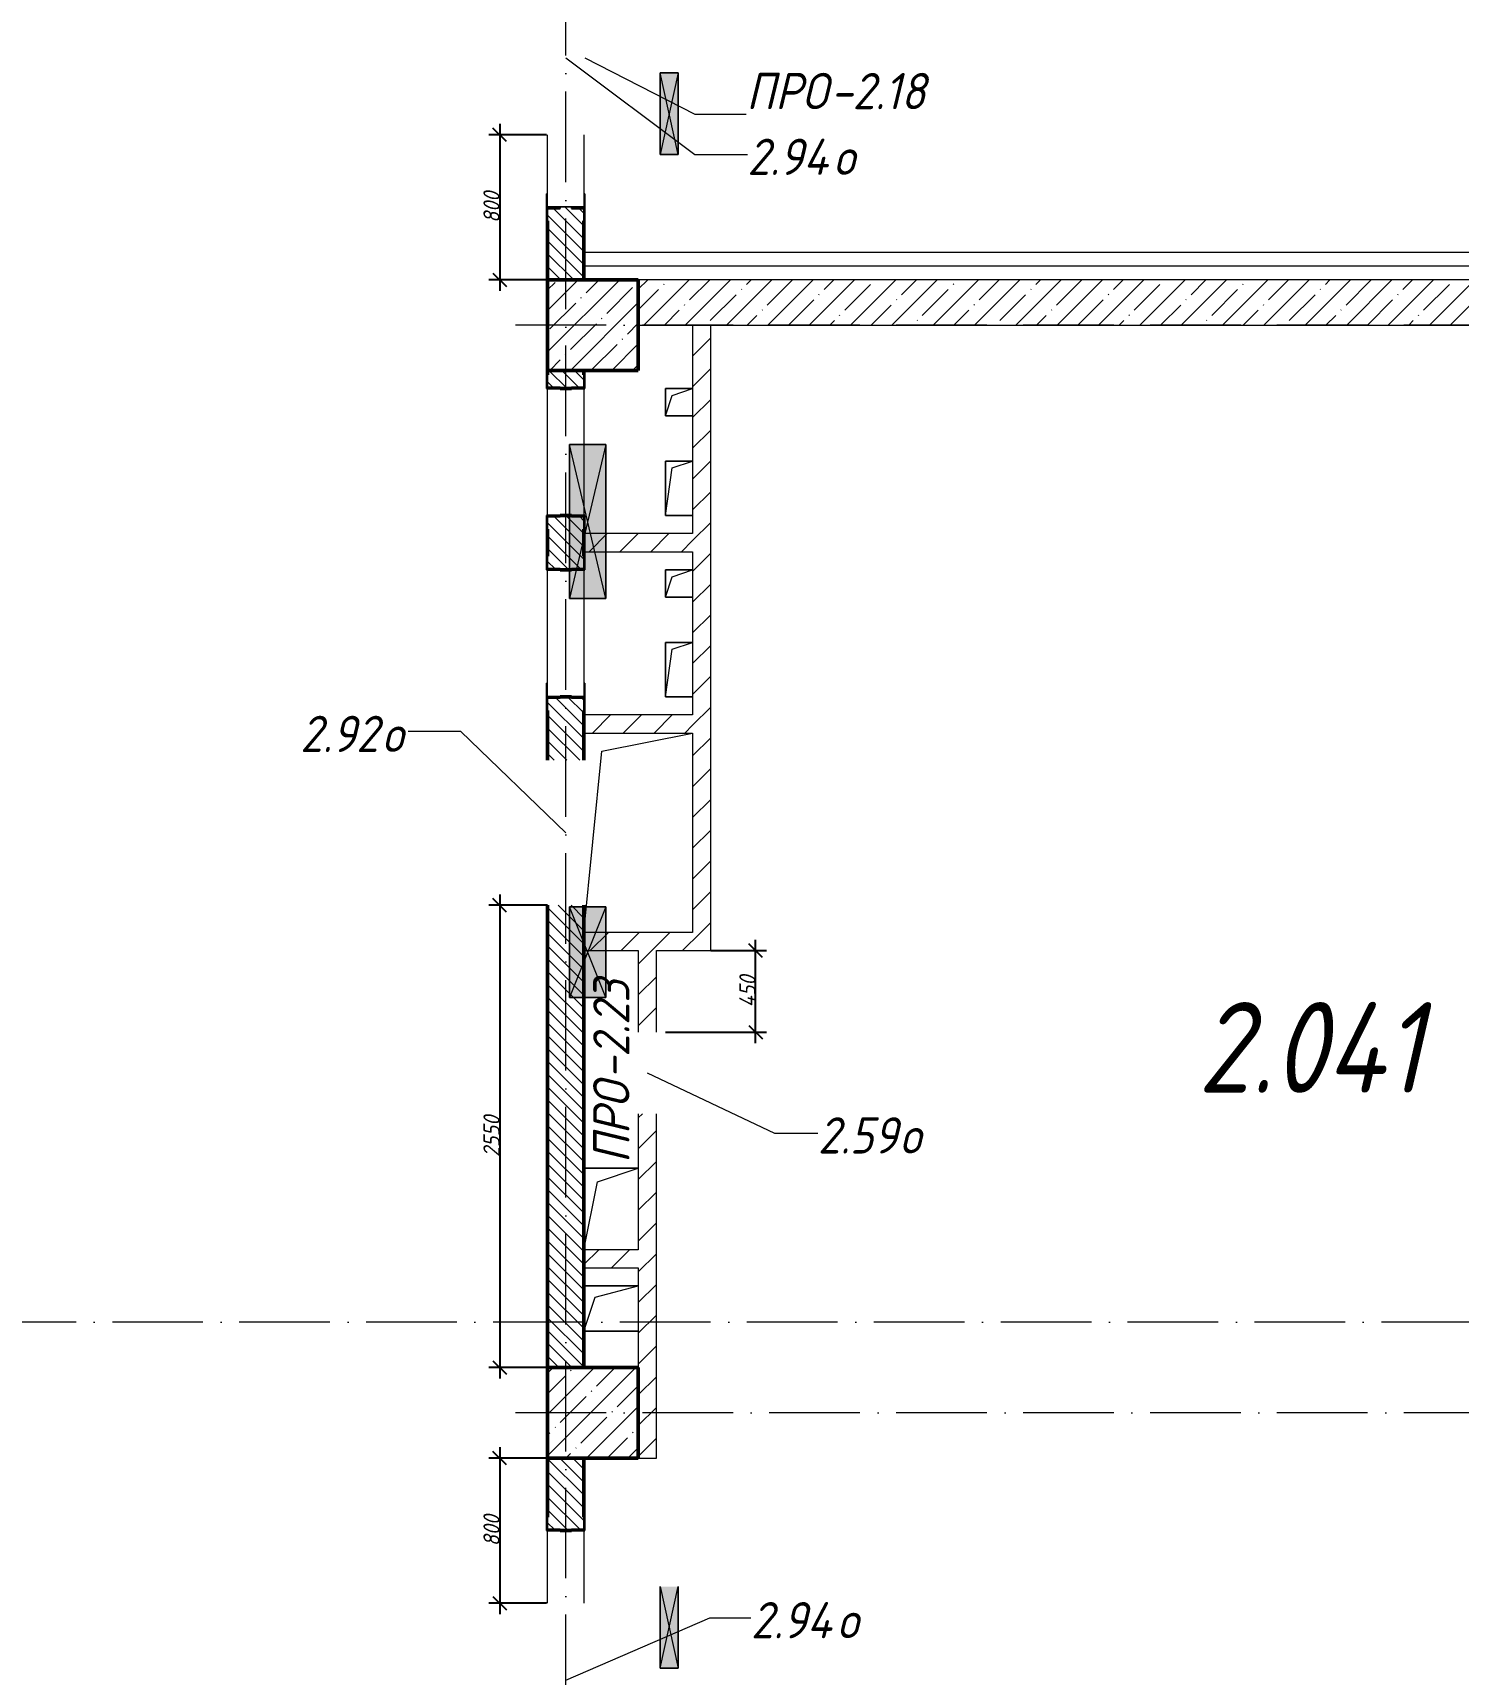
# Model space of a CAD drawing. Header units: millimetres. Extents: x -401725 to 250493, y 305116 to 802890.
# Drawn here: x 74751 to 82614, y 310432 to 319486 of the extents above; entities that cross this region are included whole.
import ezdxf

# ---------------------------------------------------------------- set-up
doc = ezdxf.new("R2010")
doc.units = ezdxf.units.MM
doc.linetypes.add('50_200_ШТРИХ_1Т_ш5_п1_п1_', pattern=[700, 500, -100, 0, -100])
for name, color, linetype, lineweight in [('A-____-____-DIMS', 7, 'Continuous', 9), ('A-DETL-____-OTLN-4', 7, 'Continuous', 18), ('A-DETL-GENF-OTLN', 7, 'Continuous', 9), ('A-FLOR-____-OTLN', 7, 'Continuous', 9), ('A-GENM-____-IDEN', 7, 'Continuous', 9), ('A-GENM-____-MCUT', 7, 'Continuous', 25), ('A-GENM-____-OTLN', 7, 'Continuous', 9), ('A-GENM-____-OTLN-1', 7, 'Continuous', 25), ('A-GLAZ-____-IDEN', 7, 'Continuous', 9), ('A-GLAZ-____-OTLN', 7, 'Continuous', 9), ('A-WALL-____-MCUT-1', 7, 'Continuous', 9), ('A-WALL-____-MCUT-2', 7, 'Continuous', 50), ('A-WALL-____-PATT-1', 7, 'Continuous', 9), ('A-WALL-FNSH-MCUT-1', 7, 'Continuous', 9), ('I-WALL-____-OTLN', 7, 'Continuous', 9), ('S-COLS-____-MCUT', 7, 'Continuous', 50), ('S-COLS-____-OTLN', 7, 'Continuous', 9), ('S-GRID-____-OTLN-1', 7, '50_200_ШТРИХ_1Т_ш5_п1_п1_', 9), ('Марки помещений', 7, 'Continuous', 9)]:
    doc.layers.add(name, color=color, linetype=linetype, lineweight=lineweight)
doc.styles.add('ISOCPEUR_I_3', font='isocpeui.ttf', dxfattribs={"width": 0.85, "height": 2.2})
doc.styles.add('ISOCPEUR_I_7', font='isocpeui.ttf', dxfattribs={"width": 0.9, "height": 90})
doc.styles.add('ISOCPEUR_I_9', font='isocpeui.ttf', dxfattribs={"width": 0.9, "height": 250})
doc.dimstyles.new('ISO-1_8_0_9К_СРЕДНИЙ_Кладочные_2', dxfattribs={"dimscale": 304.8, "dimtxt": 89.638306, "dimasz": 0.246063, "dimexe": 0.19685, "dimexo": 0, "dimgap": 0, "dimtad": 1, "dimdec": 3, "dimrnd": 0.001, "dimdsep": 46, "dimtxsty": 'ISOCPEUR_I_7', "dimblk1": 'OBLIQUE', "dimblk2": 'OBLIQUE', "dimsah": 1, "dimcen": 0.09, "dimdle": 0.19685, "dimazin": 0, "dimtfac": 1, "dimtdec": 4, "dimtix": 1, "dimtmove": 1, "dimatfit": 3, "dimfxl": 1, "dimtvp": 1, "dimtolj": 1, "dimtzin": 0, "dimarcsym": 2})
pattern_1 = [(135, (-15659.08, 310542.9), (-35.35534, -35.35534), [])]
pattern_2 = [(45, (-15659.08, 310542.9), (-84.85281, 84.85281), [])]

# ---------------------------------------------------------------- blocks, each defined once
blk = doc.blocks.new('BSC_Колонна _Прямоугольная - 500х500-V23-АР1_План отверстий 2 этажа в осях 1-64_А-ГГ')
at = {"layer": 'S-COLS-____-OTLN'}
h = blk.add_hatch(dxfattribs=at)
h.set_pattern_fill('FP_52', color=256, style=0, pattern_type=2)
h.set_pattern_definition([(45, (-93500, -7331.04), (-114.04925, 114.04925), []), (45, (-93385.95, -7331.04), (-114.04925, 114.04925), [201.613, -40.323, 3.353, -36.97])])
h.paths.add_polyline_path([(-250, -250), (250, -250), (250, 250), (-250, 250)], flags=0)
at = {"layer": 'S-COLS-____-MCUT'}
for p, q in [((250, 250), (-250, 250)), ((-250, 250), (-250, -250)), ((250, -250), (250, 250)), ((-250, -250), (250, -250))]:
    blk.add_line(p, q, dxfattribs=at)
blk = doc.blocks.new('BSC_Колонна _Прямоугольная - 500х500-V78-АР1_План отверстий 2 этажа в осях 1-64_А-ГГ')
at = {"layer": 'S-COLS-____-OTLN'}
h = blk.add_hatch(dxfattribs=at)
h.set_pattern_fill('FP_107', color=256, style=0, pattern_type=2)
h.set_pattern_definition([(45, (-93500, -1331.04), (-114.04925, 114.04925), []), (45, (-93385.95, -1331.04), (-114.04925, 114.04925), [201.613, -40.323, 3.353, -36.97])])
h.paths.add_polyline_path([(-250, -250), (250, -250), (250, 250), (-250, 250)], flags=0)
at = {"layer": 'S-COLS-____-MCUT'}
for p, q in [((250, 250), (-250, 250)), ((-250, 250), (-250, -250)), ((250, -250), (250, 250)), ((-250, -250), (250, -250))]:
    blk.add_line(p, q, dxfattribs=at)
blk = doc.blocks.new('Фахверк_СКБ_Уголок - 200_3960-28268576-АР1_План отверстий 2 этажа в осях 1-64_А-ГГ')
at = {"layer": 'A-GENM-____-MCUT'}
for p, q in [((200, 156), (125, 156)), ((125, 156), (125, 81)), ((131, 81), (131, 150)), ((131, 150), (200, 150)), ((200, 150), (200, 156)), ((125, 81), (131, 81)), ((131, 19), (125, 19)), ((125, 19), (125, -56)), ((131, -50), (131, 19)), ((125, -56), (200, -56)), ((200, -50), (131, -50)), ((200, -56), (200, -50))]:
    blk.add_line(p, q, dxfattribs=at)
blk = doc.blocks.new('154_Стойка_СКБ_Уголок - СМ-2480_200-28346303-АР1_План отверстий 2 этажа в осях 1-64_А-ГГ')
at = {"layer": 'A-GENM-____-MCUT'}
for p, q in [((125, 156), (125, 81)), ((200, 156), (125, 156)), ((131, 81), (131, 150)), ((131, 150), (200, 150)), ((200, 150), (200, 156)), ((125, 81), (131, 81)), ((131, 19), (125, 19)), ((125, 19), (125, -56)), ((131, -50), (131, 19)), ((125, -56), (200, -56)), ((200, -50), (131, -50)), ((200, -56), (200, -50))]:
    blk.add_line(p, q, dxfattribs=at)
blk = doc.blocks.new('Стойка_Влож_Полоса боковая - Полоса-28213942-АР1_План отверстий 2 этажа в осях 1-64_А-ГГ')
at = {"layer": 'A-GENM-____-OTLN'}
for p, q in [((-5, 60), (0, 60)), ((-5, -60), (-5, 60)), ((0, 31), (0, -31)), ((0, -60), (-5, -60))]:
    blk.add_line(p, q, dxfattribs=at)
blk = doc.blocks.new('Стойка_Влож_Уголок_Опорный - Уголок-28213941-АР1_План отверстий 2 этажа в осях 1-64_А-ГГ')
at = {"layer": 'A-GENM-____-OTLN'}
for p, q in [((-212, -6), (-212, 0)), ((0, 0), (0, -6)), ((-212, -75), (-212, -6)), ((-212, -6), (-206, -6)), ((-212, -75), (-206, -75)), ((-6, -6), (0, -6)), ((-6, -75), (0, -75)), ((0, -6), (0, -75))]:
    blk.add_line(p, q, dxfattribs=at)
blk = doc.blocks.new('154_Стойка_СКБ_Уголок - СМ-2180_200-28268025-АР1_План отверстий 2 этажа в осях 1-64_А-ГГ')
at = {"layer": 'A-GENM-____-MCUT'}
for p, q in [((125, 156), (125, 81)), ((200, 156), (125, 156)), ((131, 81), (131, 150)), ((131, 150), (200, 150)), ((200, 150), (200, 156)), ((125, 81), (131, 81)), ((131, 19), (125, 19)), ((125, 19), (125, -56)), ((131, -50), (131, 19)), ((125, -56), (200, -56)), ((200, -50), (131, -50)), ((200, -56), (200, -50))]:
    blk.add_line(p, q, dxfattribs=at)
blk = doc.blocks.new('Фахверк_СКБ_Уголок - 200_3960_зеркало-28268689-АР1_План отверстий 2 этажа в осях 1-64_А-ГГ')
at = {"layer": 'A-GENM-____-MCUT'}
for p, q in [((200, 156), (125, 156)), ((125, 156), (125, 81)), ((131, 81), (131, 150)), ((131, 150), (200, 150)), ((200, 150), (200, 156)), ((125, 81), (131, 81)), ((131, 19), (125, 19)), ((125, 19), (125, -56)), ((131, -50), (131, 19)), ((125, -56), (200, -56)), ((200, -50), (131, -50)), ((200, -56), (200, -50))]:
    blk.add_line(p, q, dxfattribs=at)
blk = doc.blocks.new('AR_Отверстие прямоугольное _в плите_ - AR_Отверстие прямоугольное _в плите_-30423627-АР1_План отверстий 2 этажа в осях 1-64_А-ГГ')
at = {"layer": 'A-GENM-____-OTLN'}
for p, q in [((75, 75), (-75, 75)), ((-75, 75), (-75, -75)), ((-75, -75), (-37.5, 37.5)), ((-37.5, 37.5), (75, 75)), ((-75, -75), (75, -75))]:
    blk.add_line(p, q, dxfattribs=at)
blk = doc.blocks.new('AR_Отверстие прямоугольное _в плите_ - AR_Отверстие прямоугольное _в плите_-30423637-АР1_План отверстий 2 этажа в осях 1-64_А-ГГ')
at = {"layer": 'A-GENM-____-OTLN'}
for p, q in [((75, 150), (-75, 150)), ((-75, 150), (-75, -150)), ((-75, -150), (-37.5, 112.5)), ((-37.5, 112.5), (75, 150)), ((-75, -150), (75, -150))]:
    blk.add_line(p, q, dxfattribs=at)
blk = doc.blocks.new('AR_Отверстие прямоугольное _в плите_ - AR_Отверстие прямоугольное _в плите_-30552713-АР1_План отверстий 2 этажа в осях 1-64_А-ГГ')
at = {"layer": 'A-GENM-____-OTLN'}
for p, q in [((-200, 450), (300, 550)), ((-300, -550), (-200, 450))]:
    blk.add_line(p, q, dxfattribs=at)
blk = doc.blocks.new('AR_Отверстие прямоугольное _в плите_ - AR_Отверстие прямоугольное _в плите_-30552572-АР1_План отверстий 2 этажа в осях 1-64_А-ГГ')
at = {"layer": 'A-GENM-____-OTLN'}
for p, q in [((150, 125), (-150, 125)), ((-87.5, 62.5), (150, 125)), ((-150, -125), (-87.5, 62.5)), ((-150, -125), (150, -125))]:
    blk.add_line(p, q, dxfattribs=at)
blk = doc.blocks.new('AR_Отверстие прямоугольное _в плите_ - AR_Отверстие прямоугольное _в плите_-V177-АР1_План отверстий 2 этажа в осях 1-64_А-ГГ')
at = {"layer": 'A-GENM-____-OTLN'}
for p, q in [((150, 225), (-150, 225)), ((-75, 150), (150, 225)), ((-150, -225), (-75, 150))]:
    blk.add_line(p, q, dxfattribs=at)
blk = doc.blocks.new('AR_Отверстие прямоугольное _в стене_ - AR_Отверстие прямоугольное _в стене__ОВ-36797345-АР1_План отверстий 2 этажа в осях 1-64_А-ГГ')
at = {"layer": 'A-GLAZ-____-OTLN'}
blk.add_hatch(color=256, dxfattribs=at).paths.add_polyline_path([(-225, 47), (-225, -50), (225, -50), (225, 50), (-225, 50)], flags=0)
at = {"layer": 'A-DETL-GENF-OTLN'}
for p, q in [((-225, -50), (-225, 50)), ((-225, 50), (225, 50)), ((225, 50), (-225, -50)), ((-225, 50), (225, -50)), ((225, 50), (-225, 50)), ((-225, 50), (-225, -50)), ((225, -50), (-225, -50)), ((-225, -50), (225, -50))]:
    blk.add_line(p, q, dxfattribs=at)
blk = doc.blocks.new('AR_Отверстие прямоугольное _в стене_ - AR_Отверстие прямоугольное _в стене__ОВ-36854413-АР1_План отверстий 2 этажа в осях 1-64_А-ГГ')
at = {"layer": 'A-GLAZ-____-OTLN'}
blk.add_hatch(color=256, dxfattribs=at).paths.add_polyline_path([(225, -50), (225, 50), (-225, 50), (-225, -50)], flags=0)
at = {"layer": 'A-DETL-GENF-OTLN'}
for p, q in [((-225, -50), (-225, 50)), ((-225, 50), (225, 50)), ((225, 50), (-225, -50)), ((-225, 50), (225, -50)), ((225, 50), (-225, 50)), ((-225, 50), (-225, -50)), ((225, 50), (225, -50)), ((225, -50), (225, 50)), ((225, -50), (-225, -50)), ((-225, -50), (225, -50))]:
    blk.add_line(p, q, dxfattribs=at)
blk = doc.blocks.new('AR_Отверстие прямоугольное _в стене_ - AR_Отверстие прямоугольное _в стене__ОВ-36854551-АР1_План отверстий 2 этажа в осях 1-64_А-ГГ')
at = {"layer": 'A-GLAZ-____-OTLN'}
blk.add_hatch(color=256, dxfattribs=at).paths.add_polyline_path([(250, -100), (250, 100), (-250, 100), (-250, -100)], flags=0)
at = {"layer": 'A-DETL-GENF-OTLN'}
for p, q in [((-250, -100), (-250, 100)), ((-250, 100), (250, 100)), ((250, 100), (-250, -100)), ((-250, 100), (250, -100)), ((250, 100), (-250, 100)), ((-250, 100), (-250, -100)), ((250, 100), (250, -100)), ((250, -100), (250, 100)), ((250, -100), (-250, -100)), ((-250, -100), (250, -100))]:
    blk.add_line(p, q, dxfattribs=at)
blk = doc.blocks.new('AR_Отверстие прямоугольное _в стене_ - AR_Отверстие прямоугольное _в стене__ОВ-36798040-АР1_План отверстий 2 этажа в осях 1-64_А-ГГ')
at = {"layer": 'A-GLAZ-____-OTLN'}
blk.add_hatch(color=256, dxfattribs=at).paths.add_polyline_path([(425, -100), (425, 100), (-425, 100), (-425, -100)], flags=0)
at = {"layer": 'A-DETL-GENF-OTLN'}
for p, q in [((-425, -100), (-425, 100)), ((-425, 100), (425, 100)), ((425, 100), (-425, -100)), ((-425, 100), (425, -100)), ((425, 100), (-425, 100)), ((-425, 100), (-425, -100)), ((425, 100), (425, -100)), ((425, -100), (425, 100)), ((425, -100), (-425, -100)), ((-425, -100), (425, -100))]:
    blk.add_line(p, q, dxfattribs=at)
blk = doc.blocks.new('_Oblique')
at = {"color": 0, "linetype": 'ByBlock', "lineweight": -2}
blk.add_line((-0.5, -0.5), (0.5, 0.5), dxfattribs=at)
blk = doc.blocks.new('*D9234')
at = {"layer": 'A-____-____-DIMS', "color": 0, "lineweight": -2, "transparency": 16777216}
for p, q in [((77326.8, 318983.9), (77326.8, 318063.9)), ((77584.9, 318923.9), (77266.8, 318923.9)), ((77590.9, 318123.9), (77266.8, 318123.9))]:
    blk.add_line(p, q, dxfattribs=at)
at = {"layer": 'Defpoints', "color": 0, "transparency": 16777216}
for p in [(77584.9, 318923.9), (77326.8, 318123.9), (77590.9, 318123.9)]:
    blk.add_point(p, dxfattribs=at)
at = {"layer": 'A-____-____-DIMS', "color": 0, "lineweight": -2, "transparency": 16777216, "xscale": 75, "yscale": 75, "zscale": 75}
for p, rotation in [((77326.8, 318923.9), 90), ((77326.8, 318123.9), 270)]:
    blk.add_blockref('_Oblique', p, dxfattribs=dict(at, rotation=rotation))
at = {"layer": 'A-____-____-DIMS', "color": 0, "transparency": 16777216, "insert": (77281.8, 318523.9), "char_height": 90, "width": 409.578, "attachment_point": 5, "rotation": 90, "style": 'ISOCPEUR_I_7'}
blk.add_mtext('\\A1;800', dxfattribs=at)
blk = doc.blocks.new('*D9235')
at = {"layer": 'A-____-____-DIMS', "color": 0, "lineweight": -2, "transparency": 16777216}
for p, q in [((77326.8, 314733.9), (77326.8, 312063.9)), ((77590.9, 314673.9), (77266.8, 314673.9)), ((77590.9, 312123.9), (77266.8, 312123.9))]:
    blk.add_line(p, q, dxfattribs=at)
at = {"layer": 'Defpoints', "color": 0, "transparency": 16777216}
for p in [(77590.9, 314673.9), (77326.8, 312123.9), (77590.9, 312123.9)]:
    blk.add_point(p, dxfattribs=at)
at = {"layer": 'A-____-____-DIMS', "color": 0, "lineweight": -2, "transparency": 16777216, "xscale": 75, "yscale": 75, "zscale": 75}
for p, rotation in [((77326.8, 314673.9), 90), ((77326.8, 312123.9), 270)]:
    blk.add_blockref('_Oblique', p, dxfattribs=dict(at, rotation=rotation))
at = {"layer": 'A-____-____-DIMS', "color": 0, "transparency": 16777216, "insert": (77281.8, 313398.9), "char_height": 90, "width": 546.104, "attachment_point": 5, "rotation": 90, "style": 'ISOCPEUR_I_7'}
blk.add_mtext('\\A1;2550', dxfattribs=at)
blk = doc.blocks.new('*D9236')
at = {"layer": 'A-____-____-DIMS', "color": 0, "lineweight": -2, "transparency": 16777216}
for p, q in [((78738.6, 313913.9), (78738.6, 314483.9)), ((78490.9, 314423.9), (78798.6, 314423.9)), ((78240.9, 313973.9), (78798.6, 313973.9))]:
    blk.add_line(p, q, dxfattribs=at)
at = {"layer": 'Defpoints', "color": 0, "transparency": 16777216}
for p in [(78490.9, 314423.9), (78738.6, 314423.9), (78240.9, 313973.9)]:
    blk.add_point(p, dxfattribs=at)
at = {"layer": 'A-____-____-DIMS', "color": 0, "lineweight": -2, "transparency": 16777216, "xscale": 75, "yscale": 75, "zscale": 75}
for p, rotation in [((78738.6, 314423.9), 90), ((78738.6, 313973.9), 270)]:
    blk.add_blockref('_Oblique', p, dxfattribs=dict(at, rotation=rotation))
at = {"layer": 'A-____-____-DIMS', "color": 0, "transparency": 16777216, "insert": (78693.6, 314198.9), "char_height": 90, "width": 426.127, "attachment_point": 5, "rotation": 90, "style": 'ISOCPEUR_I_7'}
blk.add_mtext('\\A1;450', dxfattribs=at)
blk = doc.blocks.new('*D9237')
at = {"layer": 'A-____-____-DIMS', "color": 0, "lineweight": -2, "transparency": 16777216}
for p, q in [((77326.8, 311683.9), (77326.8, 310763.9)), ((77590.9, 311623.9), (77266.8, 311623.9)), ((77584.9, 310823.9), (77266.8, 310823.9))]:
    blk.add_line(p, q, dxfattribs=at)
at = {"layer": 'Defpoints', "color": 0, "transparency": 16777216}
for p in [(77590.9, 311623.9), (77326.8, 310823.9), (77584.9, 310823.9)]:
    blk.add_point(p, dxfattribs=at)
at = {"layer": 'A-____-____-DIMS', "color": 0, "lineweight": -2, "transparency": 16777216, "xscale": 75, "yscale": 75, "zscale": 75}
for p, rotation in [((77326.8, 311623.9), 90), ((77326.8, 310823.9), 270)]:
    blk.add_blockref('_Oblique', p, dxfattribs=dict(at, rotation=rotation))
at = {"layer": 'A-____-____-DIMS', "color": 0, "transparency": 16777216, "insert": (77281.8, 311223.9), "char_height": 90, "width": 409.578, "attachment_point": 5, "rotation": 90, "style": 'ISOCPEUR_I_7'}
blk.add_mtext('\\A1;800', dxfattribs=at)

msp = doc.modelspace()

# ---------------------------------------------------------------- hatches: boundary and pattern name
at = {"layer": 'A-WALL-____-PATT-1'}
h = msp.add_hatch(dxfattribs=at)
h.set_pattern_fill('FP_6', color=256, style=0, pattern_type=2)
h.set_pattern_definition(pattern_1)
h.paths.add_polyline_path([(77790.9187, 318123.9433), (77790.9187, 318517.9433), (77721.9187, 318517.9433), (77721.9187, 318523.9433), (77659.9187, 318523.9433), (77659.9187, 318517.9433), (77590.9187, 318517.9433), (77590.9187, 318123.9433)], flags=0)
h.paths.add_polyline_path([(77721.9187, 320223.9433), (77721.9187, 320229.9433), (77790.9187, 320229.9433), (77790.9187, 320623.9433), (77590.9187, 320623.9433), (77590.9187, 320229.9433), (77659.9187, 320229.9433), (77659.9187, 320223.9433)], flags=0)
h = msp.add_hatch(dxfattribs=at)
h.set_pattern_fill('FP_25', color=256, style=0, pattern_type=2)
h.set_pattern_definition([(45, (-15659.08, 310542.9), (-114.04925, 114.04925), []), (45, (-15545.03, 310542.9), (-114.04925, 114.04925), [201.612, -40.322, 3.353, -36.97])])
h.paths.add_polyline_path([(85090.9187, 317873.9433), (85090.9187, 318123.9433), (78090.9187, 318123.9433), (78090.9187, 317873.9433), (85072.6935, 317873.9433)], flags=0)
h = msp.add_hatch(dxfattribs=at)
h.set_pattern_fill('FP_4', color=256, style=0, pattern_type=2)
h.set_pattern_definition(pattern_2)
h.paths.add_polyline_path([(78490.9187, 314523.9433), (78490.9187, 317873.9433), (78390.9187, 317873.9433), (78390.9187, 314523.9433)], flags=0)
h = msp.add_hatch(dxfattribs=at)
h.set_pattern_fill('FP_6', color=256, style=0, pattern_type=2)
h.set_pattern_definition(pattern_1)
h.paths.add_polyline_path([(77590.9187, 312123.9433), (77790.9187, 312123.9433), (77790.9187, 314673.9433), (77590.9187, 314673.9433)], flags=0)
h.paths.add_polyline_path([(77771.9998, 315473.9433), (77790.9187, 315473.9433), (77790.5944, 315817.9433), (77721.9187, 315817.9433), (77721.9187, 315823.9433), (77659.9187, 315823.9433), (77659.9187, 315817.9433), (77590.9187, 315817.9433), (77590.9187, 315473.9433), (77721.9187, 315473.9433)], flags=0)
h.paths.add_polyline_path([(77721.9187, 316523.9433), (77721.9187, 316529.9433), (77790.9187, 316529.9433), (77790.9187, 316817.9433), (77721.9187, 316817.9433), (77721.9187, 316823.9433), (77659.9187, 316823.9433), (77659.9187, 316817.9433), (77590.9187, 316817.9433), (77590.9187, 316529.9433), (77659.9187, 316529.9433), (77659.9187, 316523.9433)], flags=0)
h.paths.add_polyline_path([(77721.9187, 317523.9433), (77721.9187, 317529.9433), (77790.9187, 317529.9433), (77790.9187, 317623.9433), (77590.9187, 317623.9433), (77590.9187, 317529.9433), (77659.9187, 317529.9433), (77659.9187, 317523.9433)], flags=0)
h = msp.add_hatch(dxfattribs=at)
h.set_pattern_fill('FP_4', color=256, style=0, pattern_type=2)
h.set_pattern_definition(pattern_2)
h.paths.add_polyline_path([(78390.9187, 316623.9433), (78390.9187, 316723.9433), (77790.9187, 316723.9433), (77790.9187, 316623.9433), (78002.8364, 316623.9433)], flags=0)
h = msp.add_hatch(dxfattribs=at)
h.set_pattern_fill('FP_4', color=256, style=0, pattern_type=2)
h.set_pattern_definition(pattern_2)
h.paths.add_polyline_path([(78390.9187, 315623.9433), (78390.9187, 315723.9433), (77790.9187, 315723.9433), (77790.9187, 315623.9433), (78002.8364, 315623.9433)], flags=0)
h = msp.add_hatch(dxfattribs=at)
h.set_pattern_fill('FP_4', color=256, style=0, pattern_type=2)
h.set_pattern_definition(pattern_2)
h.paths.add_polyline_path([(77790.9187, 314423.9433), (78490.9187, 314423.9433), (78490.9187, 314523.9433), (77790.9187, 314523.9433)], flags=0)
h = msp.add_hatch(dxfattribs=at)
h.set_pattern_fill('FP_4', color=256, style=0, pattern_type=2)
h.set_pattern_definition(pattern_2)
h.paths.add_polyline_path([(78190.9187, 311623.9433), (78190.9187, 313523.9433), (78090.9187, 313523.9433), (78090.9187, 311623.9433)], flags=0)
h.paths.add_polyline_path([(78190.9187, 313973.9433), (78190.9187, 314423.9433), (78090.9187, 314423.9433), (78090.9187, 313973.9433), (78163.646, 313973.9433)], flags=0)
h = msp.add_hatch(dxfattribs=at)
h.set_pattern_fill('FP_4', color=256, style=0, pattern_type=2)
h.set_pattern_definition(pattern_2)
h.paths.add_polyline_path([(77790.9187, 312673.9433), (78090.9187, 312673.9433), (78090.9187, 312773.9433), (77790.9187, 312773.9433)], flags=0)
h = msp.add_hatch(dxfattribs=at)
h.set_pattern_fill('FP_6', color=256, style=0, pattern_type=2)
h.set_pattern_definition(pattern_1)
h.paths.add_polyline_path([(77790.9187, 309123.9433), (77790.9187, 309517.9433), (77721.9187, 309517.9433), (77721.9187, 309523.9433), (77659.9187, 309523.9433), (77659.9187, 309517.9433), (77590.9187, 309517.9433), (77590.9187, 309123.9433), (77750.9187, 309123.9433)], flags=0)
h.paths.add_polyline_path([(77721.9187, 311223.9433), (77721.9187, 311229.9433), (77790.9187, 311229.9433), (77790.9187, 311623.9433), (77590.9187, 311623.9433), (77590.9187, 311229.9433), (77659.9187, 311229.9433), (77659.9187, 311223.9433)], flags=0)

# ---------------------------------------------------------------- linework, layer by layer
at = {"layer": 'A-DETL-____-OTLN-4'}
for p, q in [((85340.9187, 318273.9433), (77790.9187, 318273.9433)), ((85340.9187, 318198.9433), (77790.9187, 318198.9433))]:
    msp.add_line(p, q, dxfattribs=at)
at = {"layer": 'A-FLOR-____-OTLN'}
for p, q in [((78240.9187, 317523.9433), (78390.9187, 317523.9433)), ((78240.9187, 317373.9433), (78240.9187, 317523.9433)), ((78390.9187, 317373.9433), (78240.9187, 317373.9433)), ((78240.9187, 317123.9433), (78390.9187, 317123.9433)), ((78240.9187, 316823.9433), (78240.9187, 317123.9433)), ((78390.9187, 316823.9433), (78240.9187, 316823.9433)), ((78240.9187, 316523.9433), (78390.9187, 316523.9433)), ((78240.9187, 316373.9433), (78240.9187, 316523.9433)), ((78390.9187, 316373.9433), (78240.9187, 316373.9433)), ((78240.9187, 316123.9433), (78390.9187, 316123.9433)), ((78240.9187, 315823.9433), (78240.9187, 316123.9433)), ((78390.9187, 315823.9433), (78240.9187, 315823.9433)), ((77790.9187, 313223.9433), (78090.9187, 313223.9433)), ((77790.9187, 312573.9433), (78090.9187, 312573.9433)), ((78090.9187, 312323.9433), (77790.9187, 312323.9433))]:
    msp.add_line(p, q, dxfattribs=at)
at = {"layer": 'A-GENM-____-IDEN'}
for p, q in [((77796.9187, 319348.9433), (78403.9428, 319038.0215)), ((78403.9428, 319038.0215), (78686.9399, 319038.0215))]:
    msp.add_line(p, q, dxfattribs=at)
at = {"layer": 'A-GLAZ-____-IDEN'}
for p, q in [((77690.9187, 319348.9433), (78403.9428, 318815.1265)), ((78403.9428, 318815.1265), (78692.7899, 318815.1265)), ((77111.8123, 315631.6641), (76821.5148, 315631.6641)), ((77690.9187, 315073.9433), (77111.8123, 315631.6641)), ((78140.9187, 313748.9433), (78842.75, 313416.6826)), ((78842.75, 313416.6826), (79081.6538, 313416.6826)), ((77690.9187, 310398.9433), (78485.5087, 310742.6179)), ((78485.5087, 310742.6179), (78712.7125, 310742.6179))]:
    msp.add_line(p, q, dxfattribs=at)
at = {"layer": 'A-WALL-____-MCUT-1'}
for p, q in [((85090.9187, 318123.9433), (78090.9187, 318123.9433)), ((78090.9187, 317873.9433), (85090.9187, 317873.9433))]:
    msp.add_line(p, q, dxfattribs=at)
at = {"layer": 'A-WALL-____-MCUT-2'}
for p, q in [((77590.9187, 318448.9433), (77590.9187, 318123.9433)), ((77790.9187, 318123.9433), (77790.9187, 318448.9433)), ((77590.9187, 317623.9433), (77590.9187, 317598.9433)), ((77790.9187, 317598.9433), (77790.9187, 317623.9433)), ((77659.9187, 317523.9433), (77721.9187, 317523.9433)), ((77721.9187, 316823.9433), (77659.9187, 316823.9433)), ((77590.9187, 316748.9433), (77590.9187, 316598.9433)), ((77790.9187, 316598.9433), (77790.9187, 316748.9433)), ((77659.9187, 316523.9433), (77721.9187, 316523.9433)), ((77721.9187, 315823.9433), (77659.9187, 315823.9433)), ((77590.9187, 315748.9433), (77590.9187, 315473.9433)), ((77790.9187, 315473.9433), (77790.9187, 315748.9433)), ((77590.9187, 314673.9433), (77590.9187, 312123.9433)), ((77790.9187, 312123.9433), (77790.9187, 314673.9433)), ((77590.9187, 311623.9433), (77590.9187, 311298.9433)), ((77790.9187, 311298.9433), (77790.9187, 311623.9433)), ((77659.9187, 311223.9433), (77721.9187, 311223.9433))]:
    msp.add_line(p, q, dxfattribs=at)
at = {"layer": 'A-WALL-FNSH-MCUT-1'}
for p, q in [((78390.9187, 317873.9433), (78390.9187, 316723.9433)), ((78490.9187, 314423.9433), (78490.9187, 317873.9433)), ((78390.9187, 316723.9433), (77790.9187, 316723.9433)), ((77790.9187, 316623.9433), (78390.9187, 316623.9433)), ((78390.9187, 316623.9433), (78390.9187, 315723.9433)), ((78390.9187, 315723.9433), (77790.9187, 315723.9433)), ((77790.9187, 315623.9433), (78390.9187, 315623.9433)), ((78390.9187, 315623.9433), (78390.9187, 314523.9433)), ((78390.9187, 314523.9433), (77790.9187, 314523.9433)), ((77790.9187, 314423.9433), (78090.9187, 314423.9433)), ((78090.9187, 314423.9433), (78090.9187, 313973.9433)), ((78190.9187, 313973.9433), (78190.9187, 314423.9433)), ((78190.9187, 314423.9433), (78490.9187, 314423.9433)), ((78090.9187, 313523.9433), (78090.9187, 312773.9433)), ((78190.9187, 311623.9433), (78190.9187, 313523.9433)), ((78090.9187, 312773.9433), (77790.9187, 312773.9433)), ((77790.9187, 312673.9433), (78090.9187, 312673.9433)), ((78090.9187, 312673.9433), (78090.9187, 312123.9433)), ((78090.9187, 311623.9433), (78190.9187, 311623.9433))]:
    msp.add_line(p, q, dxfattribs=at)
at = {"layer": 'I-WALL-____-OTLN'}
for p, q in [((77590.9187, 318523.9433), (77590.9187, 318923.9433)), ((77790.9187, 318923.9433), (77790.9187, 318523.9433)), ((77590.9187, 316823.9433), (77590.9187, 317523.9433)), ((77790.9187, 317523.9433), (77790.9187, 316823.9433)), ((77590.9187, 315823.9433), (77590.9187, 316523.9433)), ((77790.9187, 316523.9433), (77790.9187, 315823.9433)), ((77590.9187, 310823.9433), (77590.9187, 311223.9433)), ((77790.9187, 311223.9433), (77790.9187, 310823.9433))]:
    msp.add_line(p, q, dxfattribs=at)
at = {"layer": 'S-GRID-____-OTLN-1'}
for p, q in [((77690.9187, 306060.2949), (77690.9187, 360423.8609)), ((88415.3253, 317873.9433), (77362.1831, 317873.9433)), ((88291.5358, 312373.9433), (-20327.8515, 312373.9433)), ((88415.3253, 311873.9433), (77362.1831, 311873.9433))]:
    msp.add_line(p, q, dxfattribs=at)

# ---------------------------------------------------------------- block references
at = {"layer": 'A-GENM-____-OTLN'}
for name, p, rotation in [('Стойка_Влож_Уголок_Опорный - Уголок-28213941-АР1_План отверстий 2 этажа в осях 1-64_А-ГГ', (77584.9187, 318523.9433), 180), ('Стойка_Влож_Полоса боковая - Полоса-28213942-АР1_План отверстий 2 этажа в осях 1-64_А-ГГ', (77690.9187, 318523.9433), 269.9999999999999), ('Стойка_Влож_Уголок_Опорный - Уголок-28213941-АР1_План отверстий 2 этажа в осях 1-64_А-ГГ', (77584.9187, 315823.9433), 180)]:
    msp.add_blockref(name, p, dxfattribs=dict(at, rotation=rotation))
for name, p in [('AR_Отверстие прямоугольное _в плите_ - AR_Отверстие прямоугольное _в плите_-30423627-АР1_План отверстий 2 этажа в осях 1-64_А-ГГ', (78315.9187, 317448.9433)), ('AR_Отверстие прямоугольное _в плите_ - AR_Отверстие прямоугольное _в плите_-30423637-АР1_План отверстий 2 этажа в осях 1-64_А-ГГ', (78315.9187, 316973.9433)), ('AR_Отверстие прямоугольное _в плите_ - AR_Отверстие прямоугольное _в плите_-30423627-АР1_План отверстий 2 этажа в осях 1-64_А-ГГ', (78315.9187, 316448.9433)), ('AR_Отверстие прямоугольное _в плите_ - AR_Отверстие прямоугольное _в плите_-30423637-АР1_План отверстий 2 этажа в осях 1-64_А-ГГ', (78315.9187, 315973.9433)), ('AR_Отверстие прямоугольное _в плите_ - AR_Отверстие прямоугольное _в плите_-30552713-АР1_План отверстий 2 этажа в осях 1-64_А-ГГ', (78090.9187, 315073.9433)), ('AR_Отверстие прямоугольное _в плите_ - AR_Отверстие прямоугольное _в плите_-V177-АР1_План отверстий 2 этажа в осях 1-64_А-ГГ', (77940.9187, 312998.9433)), ('AR_Отверстие прямоугольное _в плите_ - AR_Отверстие прямоугольное _в плите_-30552572-АР1_План отверстий 2 этажа в осях 1-64_А-ГГ', (77940.9187, 312448.9433))]:
    msp.add_blockref(name, p, dxfattribs=at)
at = {"layer": 'A-GENM-____-OTLN-1'}
for name, p, rotation in [('154_Стойка_СКБ_Уголок - СМ-2480_200-28346303-АР1_План отверстий 2 этажа в осях 1-64_А-ГГ', (77640.9187, 318648.9433), 269.9999999999999), ('Фахверк_СКБ_Уголок - 200_3960_зеркало-28268689-АР1_План отверстий 2 этажа в осях 1-64_А-ГГ', (77740.9187, 317398.9433), 89.9999999999999), ('Фахверк_СКБ_Уголок - 200_3960-28268576-АР1_План отверстий 2 этажа в осях 1-64_А-ГГ', (77640.9187, 316948.9433), 269.9999999999999), ('Фахверк_СКБ_Уголок - 200_3960_зеркало-28268689-АР1_План отверстий 2 этажа в осях 1-64_А-ГГ', (77740.9187, 316398.9433), 89.9999999999999), ('154_Стойка_СКБ_Уголок - СМ-2180_200-28268025-АР1_План отверстий 2 этажа в осях 1-64_А-ГГ', (77640.9187, 315948.9433), 269.9999999999999), ('Фахверк_СКБ_Уголок - 200_3960-28268576-АР1_План отверстий 2 этажа в осях 1-64_А-ГГ', (77740.9187, 311098.9433), 89.9999999999999)]:
    msp.add_blockref(name, p, dxfattribs=dict(at, rotation=rotation))
at = {"layer": 'A-GLAZ-____-OTLN'}
for name, p, rotation in [('AR_Отверстие прямоугольное _в стене_ - AR_Отверстие прямоугольное _в стене__ОВ-36854413-АР1_План отверстий 2 этажа в осях 1-64_А-ГГ', (78261.4337, 319040.553), 270), ('AR_Отверстие прямоугольное _в стене_ - AR_Отверстие прямоугольное _в стене__ОВ-36798040-АР1_План отверстий 2 этажа в осях 1-64_А-ГГ', (77811.4337, 316790.553), 269.9999999999999), ('AR_Отверстие прямоугольное _в стене_ - AR_Отверстие прямоугольное _в стене__ОВ-36854551-АР1_План отверстий 2 этажа в осях 1-64_А-ГГ', (77811.4337, 314415.553), 269.9999999999999), ('AR_Отверстие прямоугольное _в стене_ - AR_Отверстие прямоугольное _в стене__ОВ-36797345-АР1_План отверстий 2 этажа в осях 1-64_А-ГГ', (78261.4337, 310690.553), 90)]:
    msp.add_blockref(name, p, dxfattribs=dict(at, rotation=rotation))
at = {"layer": 'S-COLS-____-OTLN'}
for name, p in [('BSC_Колонна _Прямоугольная - 500х500-V23-АР1_План отверстий 2 этажа в осях 1-64_А-ГГ', (77840.9187, 317873.9433)), ('BSC_Колонна _Прямоугольная - 500х500-V78-АР1_План отверстий 2 этажа в осях 1-64_А-ГГ', (77840.9187, 311873.9433))]:
    msp.add_blockref(name, p, dxfattribs=at)

# ---------------------------------------------------------------- texts
at = {"layer": 'A-GENM-____-IDEN', "char_height": 200, "attachment_point": 1, "style": 'ISOCPEUR_I_9'}
for s, insert, width in [('ПРО', (78686.9399, 319265.1377), 562.784625), ('-2.18', (79151.2836, 319265.1377), 663.79725)]:
    msp.add_mtext(s, dxfattribs=dict(at, insert=insert, width=width))
at = {"layer": 'A-GENM-____-IDEN', "char_height": 200, "attachment_point": 1, "rotation": 90, "style": 'ISOCPEUR_I_9'}
for s, insert, width in [('-2.23', (77842.4304, 313715.0316), 707.088375), ('ПРО', (77842.4304, 313250.6879), 562.784625)]:
    msp.add_mtext(s, dxfattribs=dict(at, insert=insert, width=width))
at = {"layer": 'A-GLAZ-____-IDEN', "char_height": 200, "attachment_point": 1, "style": 'ISOCPEUR_I_9'}
for s, insert, width in [('2.94', (78692.7899, 318902.7411), 577.215), ('\\fISOCPEUR|b0|i1|c204|p34|;\\W.9;о', (79169.0399, 318902.7411), 158.734125), ('2.92', (76226.0603, 315719.2787), 548.35425), ('\\fISOCPEUR|b0|i1|c204|p34|;\\W.9;о', (76678.4978, 315719.2787), 158.734125), ('2.59', (79081.6538, 313504.2972), 548.35425), ('\\fISOCPEUR|b0|i1|c204|p34|;\\W.9;о', (79534.0913, 313504.2972), 158.734125), ('2.94', (78712.7125, 310830.2325), 577.215), ('\\fISOCPEUR|b0|i1|c204|p34|;\\W.9;о', (79188.9625, 310830.2325), 158.734125)]:
    msp.add_mtext(s, dxfattribs=dict(at, insert=insert, width=width))
at = {"layer": 'Марки помещений', "insert": (81177.8112, 314139.7026), "char_height": 500, "width": 769.62, "attachment_point": 1, "style": 'ISOCPEUR_I_3'}
msp.add_mtext('2.041', dxfattribs=at)

# ---------------------------------------------------------------- dimensions: what is measured, and where the dimension line sits
at = {"layer": 'A-____-____-DIMS'}
for base, p1, p2, override, picture, middle in [((77326.757, 318123.9433), (77584.9187, 318923.9433), (77590.9187, 318123.9433), {"dimpost": '<>', "dimfxl": 800.0225}, '*D9234', (77281.757, 318523.9433)), ((77326.757, 312123.9433), (77590.9187, 314673.9433), (77590.9187, 312123.9433), {"dimpost": '<>', "dimfxl": 2550}, '*D9235', (77281.757, 313398.9433)), ((78738.5915, 314423.9433), (78240.9187, 313973.9433), (78490.9187, 314423.9433), {"dimpost": '<>', "dimfxl": 514.781507}, '*D9236', (78693.5915, 314198.9433)), ((77326.757, 310823.9433), (77590.9187, 311623.9433), (77584.9187, 310823.9433), {"dimpost": '<>', "dimfxl": 800.0225}, '*D9237', (77281.757, 311223.9433))]:
    dim = msp.add_linear_dim(base=base, p1=p1, p2=p2, angle=90, dimstyle='ISO-1_8_0_9К_СРЕДНИЙ_Кладочные_2', override=override, dxfattribs=at)
    dim.commit()
    dim.dimension.update_dxf_attribs({"geometry": picture, "text_midpoint": middle})

doc.saveas('drawing.dxf')
